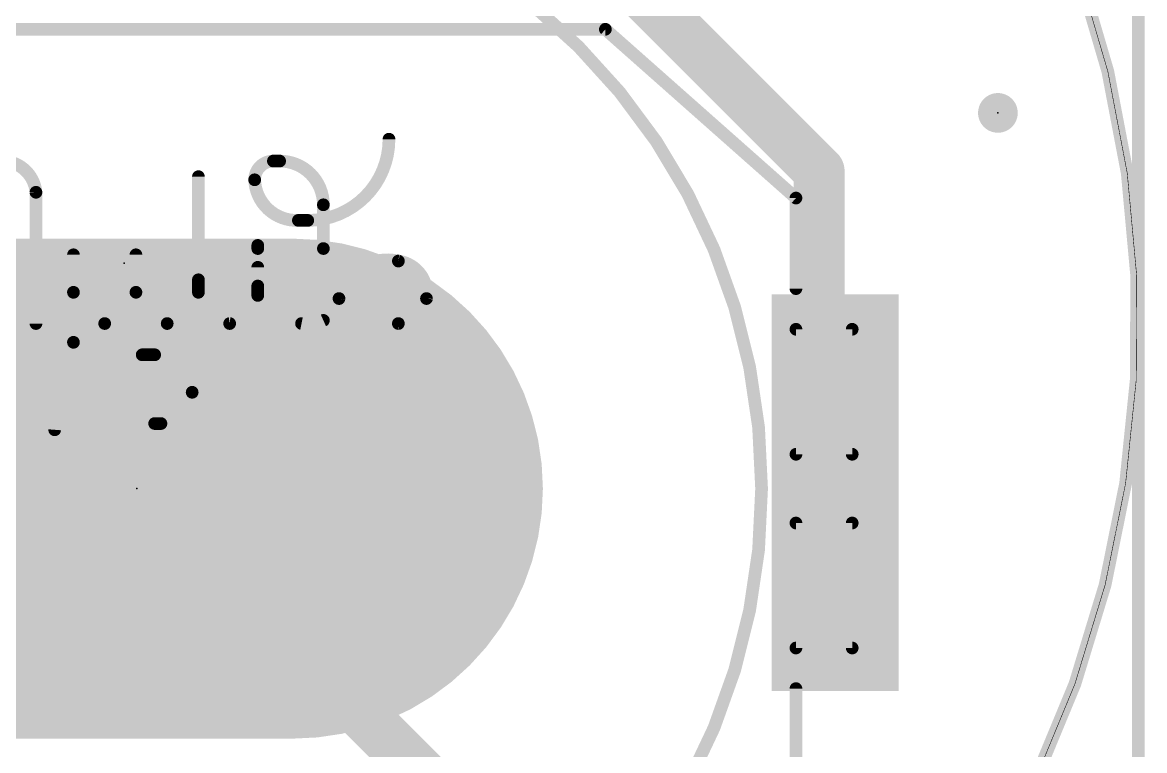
# Model space of a CAD drawing. Extents: x -29 to 78, y -21 to 39.
# Drawn here: x 14.17 to 32.13, y 7.11 to 18.76 of the extents above; entities that cross this region are included whole.
import ezdxf

# ---------------------------------------------------------------- set-up
doc = ezdxf.new("R2010")
doc.units = 0
for name, color, linetype in [('1', 12, 'CONTINUOUS'), ('18', 110, 'CONTINUOUS'), ('20', 31, 'CONTINUOUS'), ('21', 41, 'CONTINUOUS'), ('22', 40, 'CONTINUOUS'), ('23', 53, 'CONTINUOUS'), ('24', 53, 'CONTINUOUS'), ('49', 6, 'CONTINUOUS'), ('51', 53, 'CONTINUOUS')]:
    doc.layers.add(name, color=color, linetype=linetype)

# ---------------------------------------------------------------- blocks, each defined once
blk = doc.blocks.new('RECT2080000X1280000R100')
at = {"const_width": 4}
blk.add_lwpolyline([(4.5, 0), (4.5, 0, 0.4142), (2.5, 2), (-2.5, 2, 0.4142), (-4.5, 0), (-4.5, 0, 0.4142), (-2.5, -2), (2.5, -2, 0.4142)], format="xyb", close=True, dxfattribs=at)
blk.add_solid([(-2.5254, -0.0254), (2.5254, -0.0254), (-2.5254, 0.0254), (2.5254, 0.0254)])
blk = doc.blocks.new('RECT')
blk.add_solid([(-0.5, -0.5), (0.5, -0.5), (-0.5, 0.5), (0.5, 0.5)])
blk = doc.blocks.new('PIE')
at = {"const_width": 0.5}
blk.add_lwpolyline([(0, -0.25, 1), (0, 0.25, 1), (0, -0.25)], format="xyb", dxfattribs=at)
blk = doc.blocks.new('ROUNDV')
at = {"const_width": 0.5}
blk.add_lwpolyline([(0, -0.25, 1), (0, 0.25, 1), (0, -0.25)], format="xyb", dxfattribs=at)

msp = doc.modelspace()

# ---------------------------------------------------------------- linework, layer by layer
at = {"layer": '1'}
for points, const_width in [([(24.13, 19.177), (26.924, 16.383)], 0.8128), ([(26.924, 12.827), (26.924, 16.383)], 0.8128), ([(26.924, 9.779), (26.924, 12.827)], 0.8128), ([(27.178, 12.827), (26.924, 12.827)], 0.254), ([(16.002, 11.303), (16.002, 10.8712)], 0.8128), ([(24.892, 2.413), (16.002, 11.303)], 0.8128), ([(16.002, 10.8712), (7.5438, 2.413)], 0.8128), ([(27.686, 10.541), (27.686, 10.16)], 0.8128), ([(27.686, 10.16), (27.178, 9.652)], 0.8128), ([(27.686, 9.271), (27.686, 10.16)], 0.8128), ([(26.924, 9.779), (27.178, 9.779)], 0.8128), ([(27.178, 9.779), (27.686, 9.271)], 0.8128)]:
    msp.add_lwpolyline(points, dxfattribs=dict(at, const_width=const_width))
for points, const_width in [([(27.1272, 16.383, 1), (26.7208, 16.383)], 0.4064), ([(26.7803, 16.2393, 1), (27.0677, 16.5267)], 0.4064), ([(27.1272, 12.827, 1), (26.7208, 12.827)], 0.4064), ([(26.7208, 12.827, 1), (27.1272, 12.827)], 0.4064), ([(26.924, 12.8905, 1), (26.924, 12.7635)], 0.127), ([(27.178, 12.7635, 1), (27.178, 12.8905)], 0.127), ([(16.2052, 11.303, 1), (15.7988, 11.303)], 0.4064), ([(16.1457, 11.4467, 1), (15.8583, 11.1593)], 0.4064), ([(16.1457, 10.7275, 1), (15.8583, 11.0149)], 0.4064), ([(15.7988, 10.8712, 1), (16.2052, 10.8712)], 0.4064), ([(27.8892, 10.541, 1), (27.4828, 10.541)], 0.4064), ([(27.8892, 10.16, 1), (27.4828, 10.16)], 0.4064), ([(27.8297, 10.0163, 1), (27.5423, 10.3037)], 0.4064), ([(27.4828, 10.16, 1), (27.8892, 10.16)], 0.4064), ([(26.924, 9.9822, 1), (26.924, 9.5758)], 0.4064), ([(27.3217, 9.9227, 1), (27.0343, 9.6353)], 0.4064), ([(27.178, 9.5758, 1), (27.178, 9.9822)], 0.4064), ([(26.7208, 9.779, 1), (27.1272, 9.779)], 0.4064), ([(27.0343, 9.7957, 1), (27.3217, 9.5083)], 0.4064), ([(27.5423, 9.1273, 1), (27.8297, 9.4147)], 0.4064), ([(27.4828, 9.271, 1), (27.8892, 9.271)], 0.4064)]:
    msp.add_lwpolyline(points, format="xyb", dxfattribs=dict(at, const_width=const_width))
at = {"layer": '20'}
for const_width in [0.2032, 0.008]:
    msp.add_lwpolyline([(27.6352, 2.5146, 0.3258), (29.6926, 22.5806)], format="xyb", dxfattribs=dict(at, const_width=const_width))
at = {"layer": '21', "const_width": 0.2032}
for points in [[(8.502, 18.653), (23.502, 18.653)], [(23.502, 18.653), (26.552, 15.953)], [(26.552, 15.953), (26.552, 14.503)], [(26.552, 6.753), (26.552, 8.103)]]:
    msp.add_lwpolyline(points, dxfattribs=at)
at = {"layer": '21', "const_width": 0.1016}
for points in [[(23.5357, 18.691, 1), (23.4683, 18.615)], [(23.502, 18.6022, 1), (23.502, 18.7038)], [(26.6028, 15.953, 1), (26.5012, 15.953)], [(26.5183, 15.915, 1), (26.5857, 15.991)], [(26.5012, 14.503, 1), (26.6028, 14.503)], [(26.6028, 8.103, 1), (26.5012, 8.103)]]:
    msp.add_lwpolyline(points, format="xyb", dxfattribs=at)
at = {"layer": '22'}
for points, const_width in [([(18.7388, 15.5948, 0.4142), (20.0388, 16.8948)], 0.2032), ([(20.0896, 16.8948, 1), (19.988, 16.8948)], 0.1016), ([(14.3888, 16.0448, 0.4142), (13.7888, 16.5448)], 0.2032), ([(18.1888, 16.5448, 0.4142), (17.8888, 16.2448)], 0.2032), ([(18.1888, 16.5956, 1), (18.1888, 16.494)], 0.1016), ([(18.1888, 16.494, 1), (18.1888, 16.5956)], 0.1016), ([(18.9888, 15.8448, 0.4142), (18.2888, 16.5448)], 0.2032), ([(18.2888, 16.5956, 1), (18.2888, 16.494)], 0.1016), ([(18.2888, 16.494, 1), (18.2888, 16.5956)], 0.1016), ([(17.0396, 16.2948, 1), (16.938, 16.2948)], 0.1016), ([(17.8888, 16.2448, 0.4142), (18.5888, 15.5948)], 0.2032), ([(17.9396, 16.2467, 1), (17.838, 16.2429)], 0.1016), ([(17.838, 16.2448, 1), (17.9396, 16.2448)], 0.1016), ([(14.4396, 16.0448, 1), (14.338, 16.0448)], 0.1016), ([(14.3382, 16.0402, 1), (14.4394, 16.0494)], 0.1016), ([(19.0396, 15.8448, 1), (18.938, 15.8448)], 0.1016), ([(18.938, 15.8448, 1), (19.0396, 15.8448)], 0.1016), ([(18.5888, 15.6456, 1), (18.5888, 15.544)], 0.1016), ([(18.5907, 15.544, 1), (18.5869, 15.6456)], 0.1016), ([(18.7388, 15.6456, 1), (18.7388, 15.544)], 0.1016), ([(18.7388, 15.544, 1), (18.7388, 15.6456)], 0.1016), ([(17.9896, 15.1948, 1), (17.888, 15.1948)], 0.1016), ([(15.0396, 15.0448, 1), (14.938, 15.0448)], 0.1016), ([(16.0396, 15.0448, 1), (15.938, 15.0448)], 0.1016), ([(17.888, 15.1448, 1), (17.9896, 15.1448)], 0.1016), ([(18.9888, 15.1448, 0.4142), (20.1888, 13.9448)], 0.2032), ([(19.0396, 15.1448, 1), (18.938, 15.1448)], 0.1016), ([(18.938, 15.1448, 1), (19.0396, 15.1448)], 0.1016), ([(17.9896, 14.8448, 1), (17.888, 14.8448)], 0.1016), ([(20.1888, 14.9448, 0.4142), (19.2388, 14.3448)], 0.2032), ([(20.6388, 14.3448, 0.4142), (20.1888, 14.9448)], 0.2032), ([(20.196, 14.9951, 1), (20.1816, 14.8945)], 0.1016), ([(20.1776, 14.8952, 1), (20.2, 14.9944)], 0.1016), ([(16.9888, 14.6448, 0.0384), (16.9888, 14.4948)], 0.2032), ([(17.0395, 14.6409, 1), (16.9381, 14.6487)], 0.1016), ([(16.938, 14.6448, 1), (17.0396, 14.6448)], 0.1016), ([(16.9888, 14.4948, 0.37), (17.4888, 13.9448)], 0.2032), ([(17.0396, 14.4963, 1), (16.938, 14.4933)], 0.1016), ([(17.0396, 14.4948, 1), (16.938, 14.4948)], 0.1016), ([(16.9381, 14.4909, 1), (17.0395, 14.4987)], 0.1016), ([(17.4888, 13.9448, 0.4142), (17.9388, 14.5448)], 0.2032), ([(17.9896, 14.5448, 1), (17.888, 14.5448)], 0.1016), ([(17.9891, 14.552, 1), (17.8885, 14.5376)], 0.1016), ([(17.888, 14.5448, 1), (17.9896, 14.5448)], 0.1016), ([(14.9888, 14.4448, 0.4142), (15.4888, 13.9448)], 0.2032), ([(15.0396, 14.4448, 1), (14.938, 14.4448)], 0.1016), ([(15.0396, 14.4448, 1), (14.938, 14.4448)], 0.1016), ([(14.938, 14.4448, 1), (15.0396, 14.4448)], 0.1016), ([(15.4888, 13.9448, 0.4142), (15.9888, 14.4448)], 0.2032), ([(15.9888, 14.4448, 0.4142), (16.4888, 13.9448)], 0.2032), ([(16.0396, 14.4448, 1), (15.938, 14.4448)], 0.1016), ([(16.0396, 14.4448, 1), (15.938, 14.4448)], 0.1016), ([(15.938, 14.4448, 1), (16.0396, 14.4448)], 0.1016), ([(16.4888, 13.9448, 0.4142), (16.9888, 14.4448)], 0.2032), ([(17.0396, 14.4448, 1), (16.938, 14.4448)], 0.1016), ([(16.938, 14.4448, 1), (17.0396, 14.4448)], 0.1016), ([(17.9388, 14.3948, 0.4142), (18.9888, 13.9948)], 0.2032), ([(17.9852, 14.4156, 1), (17.8924, 14.374)], 0.1016), ([(17.888, 14.3948, 1), (17.9896, 14.3948)], 0.1016), ([(18.6388, 13.9448, 0.4142), (19.2388, 14.3448)], 0.2032), ([(19.1892, 14.356, 1), (19.2884, 14.3336)], 0.1016), ([(19.2886, 14.3348, 1), (19.189, 14.3548)], 0.1016), ([(20.1888, 13.9448, 0.4142), (20.6388, 14.3448)], 0.2032), ([(20.5885, 14.352, 1), (20.6891, 14.3376)], 0.1016), ([(20.6895, 14.3418, 1), (20.5881, 14.3478)], 0.1016), ([(15.4888, 13.9956, 1), (15.4888, 13.894)], 0.1016), ([(15.4888, 13.894, 1), (15.4888, 13.9956)], 0.1016), ([(16.4888, 13.9956, 1), (16.4888, 13.894)], 0.1016), ([(16.4888, 13.894, 1), (16.4888, 13.9956)], 0.1016), ([(17.4816, 13.9951, 1), (17.496, 13.8945)], 0.1016), ([(17.4825, 13.8944, 1), (17.4951, 13.9952)], 0.1016), ([(18.6488, 13.9946, 1), (18.6288, 13.895)], 0.1016), ([(19.0096, 13.9484, 1), (18.968, 14.0412)], 0.1016), ([(20.1918, 13.9955, 1), (20.1858, 13.8941)], 0.1016), ([(20.1888, 13.894, 1), (20.1888, 13.9956)], 0.1016), ([(14.338, 13.9448, 1), (14.4396, 13.9448)], 0.1016), ([(14.9888, 13.6448, 0.4142), (16.2888, 12.3448)], 0.2032), ([(15.0396, 13.6448, 1), (14.938, 13.6448)], 0.1016), ([(14.938, 13.6448, 1), (15.0396, 13.6448)], 0.1016), ([(16.0888, 13.4448, 0.4142), (14.6888, 12.2448)], 0.2032), ([(16.0888, 13.4956, 1), (16.0888, 13.394)], 0.1016), ([(16.0849, 13.3941, 1), (16.0927, 13.4955)], 0.1016), ([(16.8888, 12.8448, 0.4142), (16.2888, 13.4448)], 0.2032), ([(16.2888, 13.4956, 1), (16.2888, 13.394)], 0.1016), ([(16.2888, 13.394, 1), (16.2888, 13.4956)], 0.1016), ([(16.3888, 12.3448, 0.4142), (16.8888, 12.8448)], 0.2032), ([(16.9396, 12.8448, 1), (16.838, 12.8448)], 0.1016), ([(16.838, 12.8448, 1), (16.9396, 12.8448)], 0.1016), ([(16.2888, 12.3956, 1), (16.2888, 12.294)], 0.1016), ([(16.2888, 12.294, 1), (16.2888, 12.3956)], 0.1016), ([(16.3888, 12.3956, 1), (16.3888, 12.294)], 0.1016), ([(16.3888, 12.294, 1), (16.3888, 12.3956)], 0.1016), ([(14.6381, 12.2487, 1), (14.7395, 12.2409)], 0.1016)]:
    msp.add_lwpolyline(points, format="xyb", dxfattribs=dict(at, const_width=const_width))
at = {"layer": '22', "const_width": 0.2032}
for points in [[(18.2888, 16.5448), (18.1888, 16.5448)], [(16.9888, 14.6448), (16.9888, 16.2948)], [(14.3888, 13.9448), (14.3888, 16.0448)], [(18.9888, 15.1448), (18.9888, 15.8448)], [(18.7388, 15.5948), (18.5888, 15.5948)], [(17.9388, 15.1448), (17.9388, 15.1948)], [(14.9888, 14.4448), (14.9888, 15.0448)], [(15.9888, 14.4448), (15.9888, 15.0448)], [(17.9388, 14.5448), (17.9388, 14.8448)], [(16.9888, 14.4448), (16.9888, 14.4948)], [(17.9388, 14.5448), (17.9388, 14.3948)], [(14.9888, 13.6448), (14.9888, 14.4448)], [(16.2888, 13.4448), (16.0888, 13.4448)], [(16.3888, 12.3448), (16.2888, 12.3448)]]:
    msp.add_lwpolyline(points, dxfattribs=at)
at = {"layer": '23'}
for p in [(29.784, 17.3152), (16.002, 11.303)]:
    msp.add_point(p, dxfattribs=at)
at = {"layer": '24'}
msp.add_point((15.7988, 14.9098), dxfattribs=at)
at = {"layer": '49', "const_width": 0.2032}
msp.add_lwpolyline([(32.0294, -13.3858), (32.0294, 37.4142)], dxfattribs=at)
at = {"layer": '51'}
for points, const_width in [([(16.002, 1.303, 1), (16.002, 21.303, 1), (16.002, 1.303)], 0.2032), ([(26.6028, 13.853, 1), (26.5012, 13.853)], 0.1016), ([(26.552, 13.9038, 1), (26.552, 13.8022)], 0.1016), ([(27.5028, 13.853, 1), (27.4012, 13.853)], 0.1016), ([(27.452, 13.8022, 1), (27.452, 13.9038)], 0.1016), ([(26.552, 11.9038, 1), (26.552, 11.8022)], 0.1016), ([(26.5012, 11.853, 1), (26.6028, 11.853)], 0.1016), ([(27.4012, 11.853, 1), (27.5028, 11.853)], 0.1016), ([(27.452, 11.8022, 1), (27.452, 11.9038)], 0.1016), ([(26.6028, 10.753, 1), (26.5012, 10.753)], 0.1016), ([(26.552, 10.8038, 1), (26.552, 10.7022)], 0.1016), ([(27.5028, 10.753, 1), (27.4012, 10.753)], 0.1016), ([(27.452, 10.7022, 1), (27.452, 10.8038)], 0.1016), ([(26.552, 8.8038, 1), (26.552, 8.7022)], 0.1016), ([(26.5012, 8.753, 1), (26.6028, 8.753)], 0.1016), ([(27.4012, 8.753, 1), (27.5028, 8.753)], 0.1016), ([(27.452, 8.7022, 1), (27.452, 8.8038)], 0.1016)]:
    msp.add_lwpolyline(points, format="xyb", dxfattribs=dict(at, const_width=const_width))
at = {"layer": '51', "const_width": 0.2032}
for points in [[(26.552, 13.853), (26.552, 11.853)], [(26.552, 13.853), (27.452, 13.853)], [(27.452, 13.853), (27.452, 11.853)], [(27.452, 11.853), (26.552, 11.853)], [(26.552, 10.753), (26.552, 8.753)], [(26.552, 10.753), (27.452, 10.753)], [(27.452, 10.753), (27.452, 8.753)], [(27.452, 8.753), (26.552, 8.753)]]:
    msp.add_lwpolyline(points, dxfattribs=at)

# ---------------------------------------------------------------- block references
at = {"layer": '1'}
for name, p, xscale, yscale in [('PIE', (29.784, 17.3152), 0.635, 0.635), ('RECT', (27.178, 9.652), 2.032, 3.175)]:
    msp.add_blockref(name, p, dxfattribs=dict(at, xscale=xscale, yscale=yscale))
msp.add_blockref('RECT2080000X1280000R100', (16.002, 11.303), dxfattribs=at)
at = {"layer": '1', "xscale": 2.032, "yscale": 3.175, "rotation": 180}
msp.add_blockref('RECT', (27.178, 12.827), dxfattribs=at)
at = {"layer": '18', "xscale": 1.016, "yscale": 1.016}
for p in [(26.924, 12.827), (26.924, 12.827), (26.924, 9.779), (26.924, 9.779)]:
    msp.add_blockref('ROUNDV', p, dxfattribs=at)

doc.saveas('drawing.dxf')
